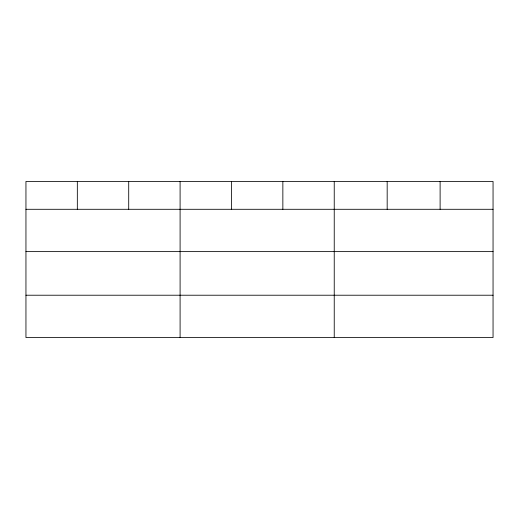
<?xml version="1.0" encoding="UTF-8"?>
<svg xmlns="http://www.w3.org/2000/svg" width="519" height="519" viewBox="0 0 519 519"><rect width="100%" height="100%" fill="white"/><g stroke="black" fill="none" stroke-linecap="round" stroke-linejoin="round"><path stroke-width="0.78" d="M493.05 251.618L493.05 181.455L25.95 181.455L25.95 337.545L493.05 337.545L493.05 251.618L25.95 251.618M25.95 209.293L493.05 209.293M25.95 295.22L493.05 295.22M440.112 181.455L440.112 209.293M387.174 181.455L387.174 209.293M334.236 181.455L334.236 337.545M282.855 181.455L282.855 209.293M231.474 181.455L231.474 209.293M180.093 181.455L180.093 337.545M128.712 181.455L128.712 209.293M77.331 181.455L77.331 209.293"/></g></svg>
